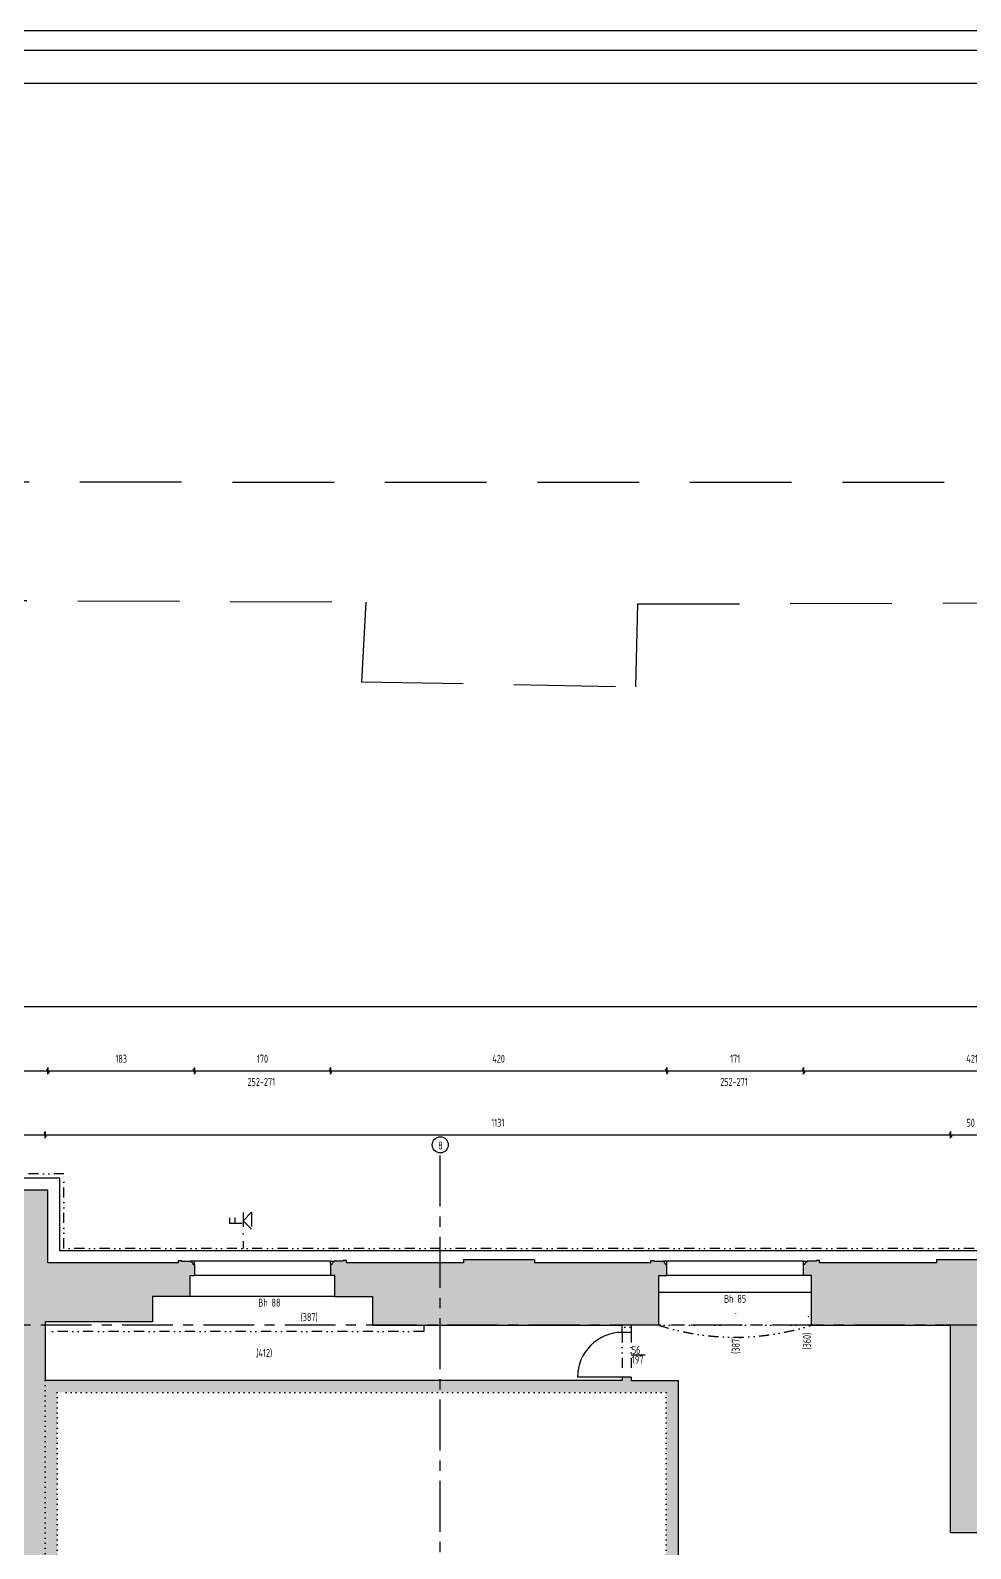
# Model space of a CAD drawing. Header units: centimetres. Extents: x -147 to 196535, y -264 to 83836.
# Drawn here: x 108070 to 131564, y 45893 to 83836 of the extents above; entities that cross this region are included whole.
import ezdxf
from ezdxf.enums import TextEntityAlignment as Align

# ---------------------------------------------------------------- set-up
doc = ezdxf.new("R2010")
doc.units = ezdxf.units.CM
doc.header["$LTSCALE"] = 20
doc.header["$PDMODE"] = 2
for name, pattern in [('GETRENNT', [31.75, 12.7, -6.35, 0, -6.35, 0, -6.35]), ('MITTE', [50.8, 31.75, -6.35, 6.35, -6.35]), ('PUNKT', [6.35, 0, -6.35]), ('STRICHLINIE', [19.05, 12.7, -6.35]), ('STRICHPUNKTX2', [50.8, 25.4, -12.7, 0, -12.7])]:
    doc.linetypes.add(name, pattern=pattern)
for name, color, linetype in [('Bemassung', 134, 'Continuous'), ('VBW.Abgelotet', 6, 'GETRENNT'), ('VBW.AbgelotetUmgeklappt', 252, 'GETRENNT'), ('VBW.Achsen', 244, 'MITTE'), ('VBW.Ansicht', 3, 'Continuous'), ('VBW.HoeheRelativ', 2, 'Continuous'), ('VBW.LAYOUT', 3, 'Continuous'), ('VBW.NutzungsartVersiegelt', 9, 'STRICHLINIE'), ('VBW.Schnitt', 7, 'Continuous'), ('VBW.SchnittTrockenbau', 42, 'Continuous'), ('VBW.Schraffur', 9, 'Continuous'), ('VBW.Text', 84, 'Continuous'), ('VBW.Tuer', 4, 'Continuous'), ('VBW.Verlauf', 2, 'PUNKT'), ('VBW.Vertikalschnittlinie', 12, 'STRICHPUNKTX2')]:
    doc.layers.add(name, color=color, linetype=linetype)
doc.styles.add('VBWText', font='isocp.shx', dxfattribs={"width": 0.8})
doc.dimstyles.new('M50BR', dxfattribs={"dimtxt": 10, "dimasz": 0.5, "dimexe": 2, "dimexo": 0, "dimgap": 10, "dimtad": 4, "dimdec": 0, "dimdsep": 46, "dimtxsty": 'VBWText', "dimblk": 'BemVBW', "dimcen": 2, "dimse1": 1, "dimse2": 1, "dimclrd": 134, "dimclre": 40, "dimclrt": 134, "dimadec": 0, "dimazin": 0, "dimtfac": 1.428571, "dimtdec": 0, "dimtix": 1, "dimtmove": 2, "dimatfit": 3, "dimldrblk": 'NONE', "dimfxl": 1, "dimtvp": 1.428571, "dimtolj": 1, "dimarcsym": 0})
pattern_1 = [(360, (-7744151.96, 15768824.58), (63.4999998, 126.9999996), [0, -126.9999996])]

# ---------------------------------------------------------------- blocks, each defined once
blk = doc.blocks.new('BemVBW')
at = {"layer": 'Bemassung'}
for p, q in [((2.8, -4.9), (-2.8, 4.9)), ((-1.1, 0), (1.1, 0))]:
    blk.add_line(p, q, dxfattribs=at)
at = {"layer": 'Bemassung', "color": 4}
blk.add_line((0, 8.5), (0, -8.5), dxfattribs=at)
blk = doc.blocks.new('*D231')
at = {"layer": 'Bemassung', "color": 134, "lineweight": -2, "transparency": 16777216}
blk.add_line((108449, 56235), (131054, 56235), dxfattribs=at)
at = {"layer": 'Defpoints', "color": 0, "transparency": 16777216}
for p in [(131064, 56235), (108439, 51557), (131064, 51477)]:
    blk.add_point(p, dxfattribs=at)
at = {"layer": 'Bemassung', "color": 134, "lineweight": -2, "transparency": 16777216, "xscale": 9.999999971459891, "yscale": 9.999999971459891, "zscale": 9.999999971459891, "rotation": 180}
blk.add_blockref('BemVBW', (108439, 56235), dxfattribs=at)
at = {"layer": 'Bemassung', "color": 134, "lineweight": -2, "transparency": 16777216, "xscale": 9.999999971459891, "yscale": 9.999999971459891, "zscale": 9.999999971459891}
blk.add_blockref('BemVBW', (131064, 56235), dxfattribs=at)
at = {"layer": 'Bemassung', "color": 134, "transparency": 16777216, "insert": (119751, 56535), "char_height": 200, "attachment_point": 5, "style": 'VBWText'}
blk.add_mtext('\\A1;1131', dxfattribs=at)
blk = doc.blocks.new('_None')
blk = doc.blocks.new('*D253')
at = {"layer": 'Bemassung', "color": 134, "lineweight": -2, "transparency": 16777216}
blk.add_line((106994, 56235), (108429, 56235), dxfattribs=at)
at = {"layer": 'Defpoints', "color": 0, "transparency": 16777216}
for p in [(108439, 56235), (106984, 53208), (108439, 51557)]:
    blk.add_point(p, dxfattribs=at)
at = {"layer": 'Bemassung', "color": 134, "lineweight": -2, "transparency": 16777216, "xscale": 9.999999971459891, "yscale": 9.999999971459891, "zscale": 9.999999971459891, "rotation": 180}
blk.add_blockref('BemVBW', (106984, 56235), dxfattribs=at)
at = {"layer": 'Bemassung', "color": 134, "lineweight": -2, "transparency": 16777216, "xscale": 9.999999971459891, "yscale": 9.999999971459891, "zscale": 9.999999971459891}
blk.add_blockref('BemVBW', (108439, 56235), dxfattribs=at)
at = {"layer": 'Bemassung', "color": 134, "transparency": 16777216, "insert": (107711, 56535), "char_height": 200, "attachment_point": 5, "style": 'VBWText'}
blk.add_mtext('\\A1;73', dxfattribs=at)
blk = doc.blocks.new('*D255')
at = {"layer": 'Bemassung', "color": 134, "lineweight": -2, "transparency": 16777216}
blk.add_line((131074, 56235), (132054, 56235), dxfattribs=at)
at = {"layer": 'Defpoints', "color": 0, "transparency": 16777216}
for p in [(132064, 56235), (131064, 51477), (132064, 51477)]:
    blk.add_point(p, dxfattribs=at)
at = {"layer": 'Bemassung', "color": 134, "lineweight": -2, "transparency": 16777216, "xscale": 9.999999971459891, "yscale": 9.999999971459891, "zscale": 9.999999971459891, "rotation": 180}
blk.add_blockref('BemVBW', (131064, 56235), dxfattribs=at)
at = {"layer": 'Bemassung', "color": 134, "lineweight": -2, "transparency": 16777216, "xscale": 9.999999971459891, "yscale": 9.999999971459891, "zscale": 9.999999971459891}
blk.add_blockref('BemVBW', (132064, 56235), dxfattribs=at)
at = {"layer": 'Bemassung', "color": 134, "transparency": 16777216, "insert": (131564, 56535), "char_height": 200, "attachment_point": 5, "style": 'VBWText'}
blk.add_mtext('\\A1;50', dxfattribs=at)
blk = doc.blocks.new('*D292')
at = {"layer": 'Bemassung', "color": 134, "lineweight": -2, "transparency": 16777216}
blk.add_line((106799, 57835), (108499, 57835), dxfattribs=at)
at = {"layer": 'Defpoints', "color": 0, "transparency": 16777216}
for p in [(108509, 57835), (106789, 54857), (108509, 54857)]:
    blk.add_point(p, dxfattribs=at)
at = {"layer": 'Bemassung', "color": 134, "lineweight": -2, "transparency": 16777216, "xscale": 9.999999971459891, "yscale": 9.999999971459891, "zscale": 9.999999971459891, "rotation": 180}
blk.add_blockref('BemVBW', (106789, 57835), dxfattribs=at)
at = {"layer": 'Bemassung', "color": 134, "lineweight": -2, "transparency": 16777216, "xscale": 9.999999971459891, "yscale": 9.999999971459891, "zscale": 9.999999971459891}
blk.add_blockref('BemVBW', (108509, 57835), dxfattribs=at)
at = {"layer": 'Bemassung', "color": 134, "transparency": 16777216, "insert": (107649, 58135), "char_height": 200, "attachment_point": 5, "style": 'VBWText'}
blk.add_mtext('\\A1;86', dxfattribs=at)
blk = doc.blocks.new('*D293')
at = {"layer": 'Bemassung', "color": 134, "lineweight": -2, "transparency": 16777216}
blk.add_line((108519, 57835), (112159, 57835), dxfattribs=at)
at = {"layer": 'Defpoints', "color": 0, "transparency": 16777216}
for p in [(112169, 57835), (108509, 54857), (112169, 53077)]:
    blk.add_point(p, dxfattribs=at)
at = {"layer": 'Bemassung', "color": 134, "lineweight": -2, "transparency": 16777216, "xscale": 9.999999971459891, "yscale": 9.999999971459891, "zscale": 9.999999971459891, "rotation": 180}
blk.add_blockref('BemVBW', (108509, 57835), dxfattribs=at)
at = {"layer": 'Bemassung', "color": 134, "lineweight": -2, "transparency": 16777216, "xscale": 9.999999971459891, "yscale": 9.999999971459891, "zscale": 9.999999971459891}
blk.add_blockref('BemVBW', (112169, 57835), dxfattribs=at)
at = {"layer": 'Bemassung', "color": 134, "transparency": 16777216, "insert": (110339, 58135), "char_height": 200, "attachment_point": 5, "style": 'VBWText'}
blk.add_mtext('\\A1;183', dxfattribs=at)
blk = doc.blocks.new('*D294')
at = {"layer": 'Bemassung', "color": 134, "lineweight": -2, "transparency": 16777216}
blk.add_line((112179, 57835), (115559, 57835), dxfattribs=at)
at = {"layer": 'Defpoints', "color": 0, "transparency": 16777216}
for p in [(115569, 57835), (112169, 53077), (115569, 53077)]:
    blk.add_point(p, dxfattribs=at)
at = {"layer": 'Bemassung', "color": 134, "lineweight": -2, "transparency": 16777216, "xscale": 9.999999971459891, "yscale": 9.999999971459891, "zscale": 9.999999971459891, "rotation": 180}
blk.add_blockref('BemVBW', (112169, 57835), dxfattribs=at)
at = {"layer": 'Bemassung', "color": 134, "lineweight": -2, "transparency": 16777216, "xscale": 9.999999971459891, "yscale": 9.999999971459891, "zscale": 9.999999971459891}
blk.add_blockref('BemVBW', (115569, 57835), dxfattribs=at)
at = {"layer": 'Bemassung', "color": 134, "transparency": 16777216, "insert": (113869, 58135), "char_height": 200, "attachment_point": 5, "style": 'VBWText'}
blk.add_mtext('\\A1;170', dxfattribs=at)
blk = doc.blocks.new('*D295')
at = {"layer": 'Bemassung', "color": 134, "lineweight": -2, "transparency": 16777216}
blk.add_line((115579, 57835), (123959, 57835), dxfattribs=at)
at = {"layer": 'Defpoints', "color": 0, "transparency": 16777216}
for p in [(123969, 57835), (115569, 53077), (123969, 53077)]:
    blk.add_point(p, dxfattribs=at)
at = {"layer": 'Bemassung', "color": 134, "lineweight": -2, "transparency": 16777216, "xscale": 9.999999971459891, "yscale": 9.999999971459891, "zscale": 9.999999971459891, "rotation": 180}
blk.add_blockref('BemVBW', (115569, 57835), dxfattribs=at)
at = {"layer": 'Bemassung', "color": 134, "lineweight": -2, "transparency": 16777216, "xscale": 9.999999971459891, "yscale": 9.999999971459891, "zscale": 9.999999971459891}
blk.add_blockref('BemVBW', (123969, 57835), dxfattribs=at)
at = {"layer": 'Bemassung', "color": 134, "transparency": 16777216, "insert": (119769, 58135), "char_height": 200, "attachment_point": 5, "style": 'VBWText'}
blk.add_mtext('\\A1;420', dxfattribs=at)
blk = doc.blocks.new('*D296')
at = {"layer": 'Bemassung', "color": 134, "lineweight": -2, "transparency": 16777216}
blk.add_line((123979, 57835), (127379, 57835), dxfattribs=at)
at = {"layer": 'Defpoints', "color": 0, "transparency": 16777216}
for p in [(127389, 57835), (123969, 53077), (127389, 53077)]:
    blk.add_point(p, dxfattribs=at)
at = {"layer": 'Bemassung', "color": 134, "lineweight": -2, "transparency": 16777216, "xscale": 9.999999971459891, "yscale": 9.999999971459891, "zscale": 9.999999971459891, "rotation": 180}
blk.add_blockref('BemVBW', (123969, 57835), dxfattribs=at)
at = {"layer": 'Bemassung', "color": 134, "lineweight": -2, "transparency": 16777216, "xscale": 9.999999971459891, "yscale": 9.999999971459891, "zscale": 9.999999971459891}
blk.add_blockref('BemVBW', (127389, 57835), dxfattribs=at)
at = {"layer": 'Bemassung', "color": 134, "transparency": 16777216, "insert": (125679, 58135), "char_height": 200, "attachment_point": 5, "style": 'VBWText'}
blk.add_mtext('\\A1;171', dxfattribs=at)
blk = doc.blocks.new('*D297')
at = {"layer": 'Bemassung', "color": 134, "lineweight": -2, "transparency": 16777216}
blk.add_line((127399, 57835), (135799, 57835), dxfattribs=at)
at = {"layer": 'Defpoints', "color": 0, "transparency": 16777216}
for p in [(135809, 57835), (127389, 53077), (135809, 53077)]:
    blk.add_point(p, dxfattribs=at)
at = {"layer": 'Bemassung', "color": 134, "lineweight": -2, "transparency": 16777216, "xscale": 9.999999971459891, "yscale": 9.999999971459891, "zscale": 9.999999971459891, "rotation": 180}
blk.add_blockref('BemVBW', (127389, 57835), dxfattribs=at)
at = {"layer": 'Bemassung', "color": 134, "lineweight": -2, "transparency": 16777216, "xscale": 9.999999971459891, "yscale": 9.999999971459891, "zscale": 9.999999971459891}
blk.add_blockref('BemVBW', (135809, 57835), dxfattribs=at)
at = {"layer": 'Bemassung', "color": 134, "transparency": 16777216, "insert": (131599, 58135), "char_height": 200, "attachment_point": 5, "style": 'VBWText'}
blk.add_mtext('\\A1;421', dxfattribs=at)
blk = doc.blocks.new('*D311')
at = {"layer": 'Bemassung', "color": 134, "lineweight": -2, "transparency": 16777216}
blk.add_line((173619, 59435), (20597, 59435), dxfattribs=at)
at = {"layer": 'Defpoints', "color": 0, "transparency": 16777216}
for p in [(20587, 59435), (20587, 54135), (173629, 54217)]:
    blk.add_point(p, dxfattribs=at)
at = {"layer": 'Bemassung', "color": 134, "lineweight": -2, "transparency": 16777216, "xscale": 9.999999971459891, "yscale": 9.999999971459891, "zscale": 9.999999971459891, "rotation": 180}
blk.add_blockref('BemVBW', (20587, 59435), dxfattribs=at)
at = {"layer": 'Bemassung', "color": 134, "lineweight": -2, "transparency": 16777216, "xscale": 9.999999971459891, "yscale": 9.999999971459891, "zscale": 9.999999971459891}
blk.add_blockref('BemVBW', (173629, 59435), dxfattribs=at)
at = {"layer": 'Bemassung', "color": 134, "transparency": 16777216, "insert": (97108, 59735), "char_height": 200, "attachment_point": 5, "style": 'VBWText'}
blk.add_mtext('\\A1;7652', dxfattribs=at)

msp = doc.modelspace()

# ---------------------------------------------------------------- hatches: boundary and pattern name
at = {"layer": 'VBW.Schraffur'}
h = msp.add_hatch(color=256, dxfattribs=at)
h.dxf.hatch_style = 1
h.paths.add_polyline_path([(106983.6, 45147.7), (106993.6, 44807.7), (106993.6, 41627.7), (107013.6, 41027.7), (107013.6, 37507.7), (107013.6, 33007.7), (101873.6, 33007.7), (99193.6, 33007.7), (99193.6, 32447.7), (98903.6, 32447.7), (98903.6, 32207.7), (98903.6, 32167.7), (98903.6, 31907.7), (99183.6, 31907.7), (99183.6, 31387.7), (101663.6, 31387.7), (101663.6, 31107.7), (102643.6, 31107.7), (102643.6, 31427.7), (103263.6, 31427.7), (103263.6, 32207.7), (106743.6, 32207.7), (106743.6, 31427.7), (107323.6, 31427.7), (107323.6, 31127.7), (107903.6, 31127.7), (107903.6, 29987.7), (108243.6, 29987.7), (108243.6, 30987.7), (108243.6, 31127.7), (108323.6, 31127.7), (108323.6, 31407.7), (110243.6, 31407.7), (112063.6, 31407.7), (112063.6, 32507.7), (112463.6, 32507.7), (112473.6, 32950.8), (109535.6, 32950.8), (108235.6, 32950.8), (108235.6, 33370.8), (108235.6, 39570.8), (108235.6, 39850.8), (108439.2, 39850.8), (108439.2, 50097.3), (108439.2, 51557.3), (111119.2, 51557.3), (111119.2, 52197.3), (112059.2, 52197.3), (112059.2, 52717.3), (112169.2, 52717.3), (112169.2, 52997.3), (112139.2, 52997.3, 0.4142136), (112079.2, 53057.3), (112079.2, 53077.3), (111849.2, 53077.3), (111849.2, 53097.3), (111769.2, 53097.3), (111769.2, 53037.3), (108509.2, 53037.3), (108509.2, 54857.3), (106789.2, 54857.3), (106789.2, 54737.3), (103609.2, 54737.3), (103609.2, 54897.3), (102360.9, 54897.3), (102360.9, 54942.5), (102329.2, 54942.5, 0.9876879), (102249.2, 54942.5), (102056.7, 54942.5), (102056.7, 54922.5, 0.4114371), (101959.2, 54846.5), (101929.2, 54846.5), (101929.2, 54566.5), (102103.6, 54566.5), (102103.6, 53207.7), (106983.6, 53207.7)])
h = msp.add_hatch(color=256, dxfattribs=at)
h.dxf.hatch_style = 1
h.paths.add_polyline_path([(123769.2, 52717.3), (123969.2, 52717.3), (123969.2, 52997.3), (123939.2, 52997.3, 0.4142136), (123879.2, 53057.3), (123879.2, 53077.3), (123649.2, 53077.3), (123649.2, 53097.3), (123569.2, 53097.3), (123569.2, 53037.3), (120669.2, 53037.3), (120669.2, 53117.3), (118889.2, 53117.3), (118889.2, 53037.3), (115969.2, 53037.3), (115969.2, 53097.3), (115889.2, 53097.3), (115889.2, 53077.3), (115659.2, 53077.3), (115659.2, 53057.3, 0.4142136), (115599.2, 52997.3), (115569.2, 52997.3), (115569.2, 52717.3), (115679.2, 52717.3), (115679.2, 52197.3), (116619.2, 52197.3), (116619.2, 51477.3), (122859.2, 51477.3), (123079.2, 51477.3), (123769.2, 51477.3)])
h = msp.add_hatch(color=256, dxfattribs=at)
h.dxf.hatch_style = 1
h.paths.add_polyline_path([(135589.2, 52737.3), (135809.2, 52737.3), (135809.2, 52997.3), (135779.2, 52997.3, 0.4142136), (135719.2, 53057.3), (135719.2, 53077.3), (135489.2, 53077.3), (135489.2, 53097.3), (135409.2, 53097.3), (135409.2, 53037.3), (132509.2, 53037.3), (132509.2, 53117.3), (130709.2, 53117.3), (130709.2, 53037.3), (127789.2, 53037.3), (127789.2, 53097.3), (127709.2, 53097.3), (127709.2, 53077.3), (127479.2, 53077.3), (127479.2, 53057.3, 0.4142136), (127419.2, 52997.3), (127389.2, 52997.3), (127389.2, 52717.3), (127589.2, 52717.3), (127589.2, 51477.3), (131063.6, 51477.3), (131063.6, 46297.3), (132063.6, 46297.3), (132063.6, 46577.3), (132063.6, 51477.3), (135589.2, 51477.3)])
h = msp.add_hatch(dxfattribs=at)
h.set_pattern_fill('DOTS', color=42, scale=4, angle=-151.71788)
h.set_pattern_definition(pattern_1)
h.paths.add_polyline_path([(123079.2, 51477.3), (122859.2, 51477.3), (122859.2, 51297.3), (123079.2, 51297.3)])
h = msp.add_hatch(dxfattribs=at)
h.set_pattern_fill('DOTS', color=42, scale=4, angle=-151.71788)
h.set_pattern_definition(pattern_1)
h.paths.add_polyline_path([(124259.2, 42077.3), (124259.2, 50097.3), (123079.2, 50097.3), (123079.2, 50177.3), (122859.2, 50177.3), (122859.2, 50097.3), (108439.2, 50097.3), (108439.2, 39850.8), (108235.6, 39850.8), (108235.6, 39570.8), (119095.6, 39570.8), (120155.6, 39570.8), (121635.6, 39570.8)])
h.paths.add_polyline_path([(108739.2, 39850.8), (108739.2, 49797.3), (123959.2, 49797.3), (123959.2, 42205.6), (121494.4, 39850.8)], flags=16)

# ---------------------------------------------------------------- linework, layer by layer
at = {"layer": 'Defpoints', "color": 10, "linetype": 'Continuous'}
msp.add_lwpolyline([(3926.2, 1612.9), (189606, 1612.9), (189606, 82504.8), (3926.2, 82504.8)], close=True, dxfattribs=at)
at = {"layer": 'VBW.Abgelotet'}
for p, q in [((108909.2, 55257.3), (106389.2, 55257.3)), ((108909.2, 53397.3), (108909.2, 55257.3)), ((142449.2, 53397.3), (108909.2, 53397.3)), ((117899.2, 51317.3), (108439.2, 51317.3)), ((117899.2, 51477.3), (117899.2, 51317.3)), ((122859.2, 51297.3), (122859.2, 50177.3)), ((123079.2, 51297.3), (123079.2, 50177.3)), ((127589.2, 51477.3), (123769.2, 51477.3))]:
    msp.add_line(p, q, dxfattribs=at)
at = {"layer": 'VBW.AbgelotetUmgeklappt'}
msp.add_arc((125679.2, 57407.5), 6230.2, 252.14718, 287.85282, dxfattribs=at)
at = {"layer": 'VBW.Achsen', "ltscale": 2}
for p, q in [((118312.1, 1612.9), (118312.1, 55784.5)), ((174622.3, 51474.8), (19455.7, 51474.8))]:
    msp.add_line(p, q, dxfattribs=at)
at = {"layer": 'VBW.Achsen', "linetype": 'Continuous', "ltscale": 2}
msp.add_circle((118312.1, 55984.5), 200, dxfattribs=at)
at = {"layer": 'VBW.Ansicht'}
for p, q in [((106489.2, 55157.3), (108809.2, 55157.3)), ((108809.2, 53337.3), (108809.2, 55157.3)), ((142549.2, 53337.3), (108809.2, 53337.3)), ((112169.2, 53077.3), (112079.2, 53077.3)), ((115569.2, 53077.3), (112169.2, 53077.3)), ((112169.2, 52997.3), (112169.2, 53077.3)), ((115569.2, 52997.3), (115569.2, 53077.3)), ((115569.2, 53077.3), (115659.2, 53077.3)), ((123969.2, 53077.3), (123879.2, 53077.3)), ((127389.2, 53077.3), (123969.2, 53077.3)), ((123969.2, 52997.3), (123969.2, 53077.3)), ((127389.2, 52997.3), (127389.2, 53077.3)), ((127389.2, 53077.3), (127479.2, 53077.3)), ((115569.2, 52717.3), (112169.2, 52717.3)), ((127389.2, 52717.3), (123969.2, 52717.3)), ((115679.2, 52197.3), (112059.2, 52197.3)), ((127589.2, 52297.3), (123769.2, 52297.3))]:
    msp.add_line(p, q, dxfattribs=at)
at = {"layer": 'VBW.HoeheRelativ'}
for p in [(125697.2, 51773), (127509.3, 51690.6), (114819.3, 51578), (113715.2, 50685.3)]:
    msp.add_point(p, dxfattribs=at)
at = {"layer": 'VBW.LAYOUT', "color": 4}
msp.add_line((-146.9, 83835.9), (196535.4, 83835.9), dxfattribs=at)
at = {"layer": 'VBW.LAYOUT'}
msp.add_line((196035.4, 83335.9), (2353.1, 83335.9), dxfattribs=at)
at = {"layer": 'VBW.NutzungsartVersiegelt', "ltscale": 10}
for p, q in [((101688.7, 72550.6), (184317.6, 72539.9)), ((101633.6, 69613.9), (116453.9, 69548.1)), ((116453.9, 69548.1), (116343.6, 67558.3)), ((123201.7, 67432.8), (123247.1, 69501.2)), ((123247.1, 69501.2), (140390.6, 69549.8)), ((116343.6, 67558.3), (123201.7, 67432.8))]:
    msp.add_line(p, q, dxfattribs=at)
at = {"layer": 'VBW.Schnitt'}
for p, q in [((106789.2, 54857.3), (108509.2, 54857.3)), ((108509.2, 53037.3), (108509.2, 54857.3)), ((111769.2, 53037.3), (108509.2, 53037.3)), ((111769.2, 53097.3), (111849.2, 53097.3)), ((111769.2, 53037.3), (111769.2, 53097.3)), ((111849.2, 53077.3), (111849.2, 53097.3)), ((111849.2, 53077.3), (112079.2, 53077.3)), ((112079.2, 53057.3), (112079.2, 53077.3)), ((112139.2, 52997.3), (112169.2, 52997.3)), ((112169.2, 52997.3), (112169.2, 52717.3)), ((115569.2, 52997.3), (115569.2, 52717.3)), ((115599.2, 52997.3), (115569.2, 52997.3)), ((115889.2, 53077.3), (115659.2, 53077.3)), ((115659.2, 53057.3), (115659.2, 53077.3)), ((115969.2, 53097.3), (115889.2, 53097.3)), ((115889.2, 53077.3), (115889.2, 53097.3)), ((115969.2, 53037.3), (115969.2, 53097.3)), ((118889.2, 53037.3), (115969.2, 53037.3)), ((118889.2, 53117.3), (120669.2, 53117.3)), ((118889.2, 53117.3), (118889.2, 53037.3)), ((120669.2, 53117.3), (120669.2, 53037.3)), ((123569.2, 53037.3), (120669.2, 53037.3)), ((123569.2, 53097.3), (123649.2, 53097.3)), ((123569.2, 53037.3), (123569.2, 53097.3)), ((123649.2, 53077.3), (123649.2, 53097.3)), ((123649.2, 53077.3), (123879.2, 53077.3)), ((123879.2, 53057.3), (123879.2, 53077.3)), ((123939.2, 52997.3), (123969.2, 52997.3)), ((123969.2, 52717.3), (123969.2, 52997.3)), ((127389.2, 52717.3), (127389.2, 52997.3)), ((127419.2, 52997.3), (127389.2, 52997.3)), ((127709.2, 53077.3), (127479.2, 53077.3)), ((127479.2, 53057.3), (127479.2, 53077.3)), ((127789.2, 53097.3), (127709.2, 53097.3)), ((127709.2, 53077.3), (127709.2, 53097.3)), ((127789.2, 53037.3), (127789.2, 53097.3)), ((130709.2, 53037.3), (127789.2, 53037.3)), ((130709.2, 53117.3), (132509.2, 53117.3)), ((130709.2, 53117.3), (130709.2, 53037.3)), ((112059.2, 52197.3), (112059.2, 52717.3)), ((112059.2, 52717.3), (112169.2, 52717.3)), ((115679.2, 52717.3), (115569.2, 52717.3)), ((115679.2, 52197.3), (115679.2, 52717.3)), ((123769.2, 52717.3), (123969.2, 52717.3)), ((123769.2, 51477.3), (123769.2, 52717.3)), ((127589.2, 52717.3), (127389.2, 52717.3)), ((127589.2, 51477.3), (127589.2, 52717.3)), ((112059.2, 52197.3), (111119.2, 52197.3)), ((111119.2, 52197.3), (111119.2, 51557.3)), ((115679.2, 52197.3), (116619.2, 52197.3)), ((116619.2, 52197.3), (116619.2, 51477.3)), ((111119.2, 51557.3), (108439.2, 51557.3)), ((108439.2, 51557.3), (108439.2, 50097.3)), ((116619.2, 51477.3), (122859.2, 51477.3)), ((123769.2, 51477.3), (123079.2, 51477.3)), ((127589.2, 51477.3), (131063.6, 51477.3)), ((131063.6, 46297.3), (131063.6, 51477.3)), ((131063.6, 46297.3), (132063.6, 46297.3))]:
    msp.add_line(p, q, dxfattribs=at)
for centre, start, end in [((112079.2, 52997.3), 0, 90), ((115659.2, 52997.3), 90, 180), ((123879.2, 52997.3), 0, 90), ((127479.2, 52997.3), 90, 180)]:
    msp.add_arc(centre, 60, start, end, dxfattribs=at)
at = {"layer": 'VBW.SchnittTrockenbau'}
for p, q in [((122859.2, 51297.3), (122859.2, 51477.3)), ((123079.2, 51297.3), (122859.2, 51297.3)), ((123079.2, 51477.3), (123079.2, 51297.3)), ((122859.2, 50097.3), (108439.2, 50097.3)), ((123079.2, 50177.3), (122859.2, 50177.3)), ((122859.2, 50177.3), (122859.2, 50097.3)), ((123079.2, 50177.3), (123079.2, 50097.3)), ((123079.2, 50097.3), (124259.2, 50097.3)), ((124259.2, 50097.3), (124259.2, 42077.3))]:
    msp.add_line(p, q, dxfattribs=at)
at = {"layer": 'VBW.Text'}
msp.add_line((123079.2, 50737.3), (123429.2, 50737.3), dxfattribs=at)
at = {"layer": 'VBW.Tuer'}
msp.add_line((122859.2, 50177.3), (121739.2, 50177.3), dxfattribs=at)
msp.add_arc((122859.2, 50177.3), 1120, 90, 180, dxfattribs=at)
at = {"layer": 'VBW.Verlauf'}
for p, q in [((123079.2, 51477.3), (122859.2, 51477.3)), ((108439.2, 50097.3), (108439.2, 39850.8)), ((123959.2, 49797.3), (108739.2, 49797.3)), ((108739.2, 49797.3), (108739.2, 39850.8)), ((123959.2, 49797.3), (123959.2, 42205.6))]:
    msp.add_line(p, q, dxfattribs=at)
at = {"layer": 'VBW.Vertikalschnittlinie', "ltscale": 0.7}
for p, q in [((113597.7, 54298.3), (113386.7, 54087.4)), ((113386.7, 54289.9), (113386.7, 53397.3)), ((113597.7, 54298.3), (113597.7, 53876.4)), ((113386.7, 54087.4), (113597.7, 53876.4))]:
    msp.add_line(p, q, dxfattribs=at)

# ---------------------------------------------------------------- texts
at = {"layer": 'Bemassung', "style": 'VBWText', "width": 0.8}
for p in [(113495.1, 57458.2), (125305.1, 57458.2)]:
    msp.add_text('252-271', height=200, rotation=0, dxfattribs=at).set_placement(p)
at = {"layer": 'VBW.Achsen', "ltscale": 2, "style": 'VBWText', "width": 0.8}
msp.add_text('8', height=200, rotation=0, dxfattribs=at).set_placement((118260.2, 55866))
at = {"layer": 'VBW.HoeheRelativ', "style": 'VBWText', "width": 0.8}
msp.add_text('Bh 88', height=200, rotation=0, dxfattribs=at).set_placement((114040.9, 52041.1), align=Align.MIDDLE_CENTER)
msp.add_text('Bh 85', height=200, dxfattribs=at).set_placement((125679.2, 52136), align=Align.MIDDLE_CENTER)
for s, rotation, p in [('(387)', 0, (114819.3, 51578)), ('(360)', 90, (127572, 50866.3)), ('(412)', 0, (113715.2, 50685.3)), ('(387)', 90, (125795.8, 50760.5))]:
    msp.add_text(s, height=200, rotation=rotation, dxfattribs=at).set_placement(p)
at = {"layer": 'VBW.Text', "style": 'VBWText', "width": 0.8}
for s, p in [('56', (123099.2, 50757.3)), ('197', (123099.2, 50517.3))]:
    msp.add_text(s, height=200, rotation=0, dxfattribs=at).set_placement(p)
at = {"layer": 'VBW.Vertikalschnittlinie', "ltscale": 0.7, "style": 'VBWText'}
msp.add_text('F', height=337.5, rotation=90, dxfattribs=at).set_placement((113199, 54083.9), align=Align.MIDDLE)

# ---------------------------------------------------------------- dimensions: what is measured, and where the dimension line sits
at = {"layer": 'Bemassung'}
for base, p1, p2, picture, middle in [((20586.7, 59434.8), (173629.2, 54217.3), (20586.7, 54134.8), '*D311', (97108, 59734.8)), ((108509.2, 57834.8), (106789.2, 54857.3), (108509.2, 54857.3), '*D292', (107649.2, 58134.8)), ((112169.2, 57834.8), (108509.2, 54857.3), (112169.2, 53077.3), '*D293', (110339.2, 58134.8)), ((115569.2, 57834.8), (112169.2, 53077.3), (115569.2, 53077.3), '*D294', (113869.2, 58134.8)), ((123969.2, 57834.8), (115569.2, 53077.3), (123969.2, 53077.3), '*D295', (119769.2, 58134.8)), ((127389.2, 57834.8), (123969.2, 53077.3), (127389.2, 53077.3), '*D296', (125679.2, 58134.8)), ((135809.2, 57834.8), (127389.2, 53077.3), (135809.2, 53077.3), '*D297', (131599.2, 58134.8)), ((108439.2, 56234.8), (106983.6, 53207.7), (108439.2, 51557.3), '*D253', (107711.4, 56534.8)), ((131063.6, 56234.8), (108439.2, 51557.3), (131063.6, 51477.3), '*D231', (119751.4, 56534.8)), ((132063.6, 56234.8), (131063.6, 51477.3), (132063.6, 51477.3), '*D255', (131563.6, 56534.8))]:
    dim = msp.add_linear_dim(base=base, p1=p1, p2=p2, dimstyle='M50BR', override={"dimscale": 20, "dimlfac": 0.05}, dxfattribs=at)
    dim.commit()
    dim.dimension.update_dxf_attribs({"geometry": picture, "text_midpoint": middle})

doc.saveas('drawing.dxf')
